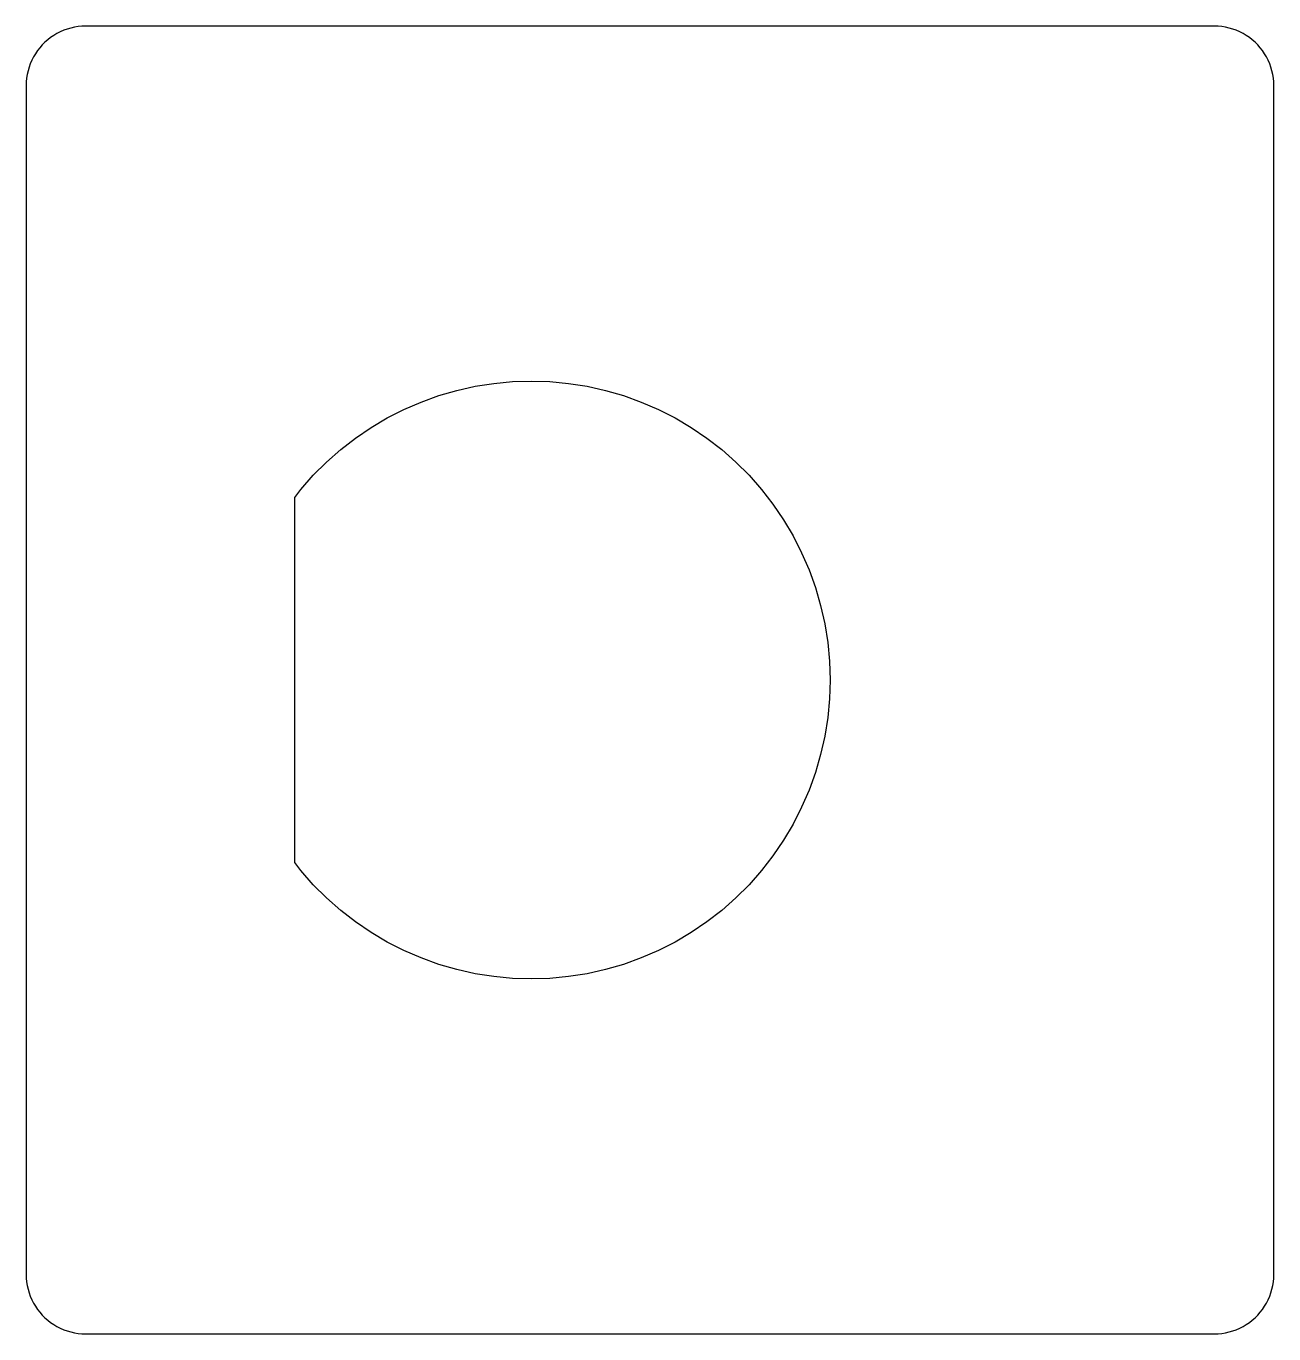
# Model space of a CAD drawing. Header units: metres. Extents: x -8.5 to 12.5, y -11 to 11.
import ezdxf

# ---------------------------------------------------------------- set-up
doc = ezdxf.new("R2010")
doc.units = ezdxf.units.M

msp = doc.modelspace()

# ---------------------------------------------------------------- linework, layer by layer
for p, q in [((-7.5, 11), (-7.56279, 10.998)), ((11.5, 11), (-7.5, 11)), ((11.5628, 10.998), (11.5, 11)), ((-8.08778, 10.809), (-8.13742, 10.7705)), ((-8.03581, 10.8443), (-8.08778, 10.809)), ((-7.98175, 10.8763), (-8.03581, 10.8443)), ((-7.92577, 10.9048), (-7.98175, 10.8763)), ((-7.86812, 10.9298), (-7.92577, 10.9048)), ((-7.80901, 10.951), (-7.86812, 10.9298)), ((-7.74869, 10.9686), (-7.80901, 10.951)), ((-7.68738, 10.9823), (-7.74869, 10.9686)), ((-7.62532, 10.9921), (-7.68738, 10.9823)), ((-7.56279, 10.998), (-7.62532, 10.9921)), ((11.6253, 10.9921), (11.5628, 10.998)), ((11.6874, 10.9823), (11.6253, 10.9921)), ((11.7487, 10.9686), (11.6874, 10.9823)), ((11.809, 10.951), (11.7487, 10.9686)), ((11.8681, 10.9298), (11.809, 10.951)), ((11.9258, 10.9048), (11.8681, 10.9298)), ((11.9818, 10.8763), (11.9258, 10.9048)), ((12.0358, 10.8443), (11.9818, 10.8763)), ((12.0878, 10.809), (12.0358, 10.8443)), ((12.1374, 10.7705), (12.0878, 10.809)), ((-8.30901, 10.5878), (-8.34431, 10.5358)), ((-8.27051, 10.6374), (-8.30901, 10.5878)), ((-8.22896, 10.6845), (-8.27051, 10.6374)), ((-8.18454, 10.729), (-8.22896, 10.6845)), ((-8.13742, 10.7705), (-8.18454, 10.729)), ((12.1845, 10.729), (12.1374, 10.7705)), ((12.229, 10.6845), (12.1845, 10.729)), ((12.2705, 10.6374), (12.229, 10.6845)), ((12.309, 10.5878), (12.2705, 10.6374)), ((12.3443, 10.5358), (12.309, 10.5878)), ((-8.42976, 10.3681), (-8.45105, 10.309)), ((-8.40482, 10.4258), (-8.42976, 10.3681)), ((-8.3763, 10.4818), (-8.40482, 10.4258)), ((-8.34431, 10.5358), (-8.3763, 10.4818)), ((12.3763, 10.4818), (12.3443, 10.5358)), ((12.4048, 10.4258), (12.3763, 10.4818)), ((12.4298, 10.3681), (12.4048, 10.4258)), ((12.451, 10.309), (12.4298, 10.3681)), ((-8.49211, 10.1253), (-8.49802, 10.0628)), ((-8.48228, 10.1874), (-8.49211, 10.1253)), ((-8.46858, 10.2487), (-8.48228, 10.1874)), ((-8.45105, 10.309), (-8.46858, 10.2487)), ((12.4686, 10.2487), (12.451, 10.309)), ((12.4823, 10.1874), (12.4686, 10.2487)), ((12.4921, 10.1253), (12.4823, 10.1874)), ((12.498, 10.0628), (12.4921, 10.1253)), ((-8.49802, 10.0628), (-8.5, 10)), ((-8.5, 10), (-8.5, -10)), ((12.5, 10), (12.498, 10.0628)), ((12.5, -10), (12.5, 10)), ((-1.55435, 4.78381), (-1.2509, 4.87196)), ((-1.2509, 4.87196), (-0.94252, 4.9409)), ((-0.94252, 4.9409), (-0.630417, 4.99033)), ((-0.630417, 4.99033), (-0.315826, 5.02007)), ((-0.315826, 5.02007), (0, 5.03)), ((0, 5.03), (0.315811, 5.02007)), ((0.315811, 5.02007), (0.630402, 4.99033)), ((0.630402, 4.99033), (0.942505, 4.9409)), ((0.942505, 4.9409), (1.25089, 4.87196)), ((1.25089, 4.87196), (1.55434, 4.78381)), ((-2.14166, 4.55127), (-1.85165, 4.67677)), ((-1.85165, 4.67677), (-1.55435, 4.78381)), ((1.55434, 4.78381), (1.85164, 4.67677)), ((1.85164, 4.67677), (2.14165, 4.55127)), ((-2.69521, 4.24696), (-2.42322, 4.40782)), ((-2.42322, 4.40782), (-2.14166, 4.55127)), ((2.14165, 4.55127), (2.4232, 4.40782)), ((2.4232, 4.40782), (2.69519, 4.24696)), ((-2.95656, 4.06935), (-2.69521, 4.24696)), ((2.69519, 4.24696), (2.95654, 4.06935)), ((-3.20624, 3.87567), (-2.95656, 4.06935)), ((2.95654, 4.06935), (3.20622, 3.87567)), ((-3.44327, 3.6667), (-3.20624, 3.87567)), ((3.20622, 3.87567), (3.44325, 3.6667)), ((-3.6667, 3.44325), (-3.44327, 3.6667)), ((3.44325, 3.6667), (3.6667, 3.44327)), ((-3.87567, 3.20622), (-3.6667, 3.44325)), ((3.6667, 3.44327), (3.87567, 3.20624)), ((-3.98, 3.07173), (-3.87567, 3.20622)), ((3.87567, 3.20624), (4.06935, 2.95656)), ((-3.98, -3.07175), (-3.98, 3.07173)), ((4.06935, 2.95656), (4.24696, 2.69521)), ((4.24696, 2.69521), (4.40782, 2.42322)), ((4.40782, 2.42322), (4.55127, 2.14166)), ((4.55127, 2.14166), (4.67677, 1.85165)), ((4.67677, 1.85165), (4.78381, 1.55435)), ((4.78381, 1.55435), (4.87196, 1.2509)), ((4.87196, 1.2509), (4.9409, 0.94252)), ((4.9409, 0.94252), (4.99033, 0.630417)), ((4.99033, 0.630417), (5.02007, 0.315826)), ((5.02007, 0.315826), (5.03, 0)), ((5.03, 0), (5.02007, -0.315811)), ((5.02007, -0.315811), (4.99033, -0.630402)), ((4.99033, -0.630402), (4.9409, -0.942505)), ((4.9409, -0.942505), (4.87196, -1.25089)), ((4.87196, -1.25089), (4.78381, -1.55434)), ((4.78381, -1.55434), (4.67677, -1.85164)), ((4.67677, -1.85164), (4.55127, -2.14165)), ((4.55127, -2.14165), (4.40782, -2.4232)), ((4.40782, -2.4232), (4.24696, -2.69519)), ((4.24696, -2.69519), (4.06935, -2.95654)), ((-3.87567, -3.20624), (-3.98, -3.07175)), ((4.06935, -2.95654), (3.87567, -3.20622)), ((-3.6667, -3.44327), (-3.87567, -3.20624)), ((3.87567, -3.20622), (3.6667, -3.44325)), ((-3.44325, -3.6667), (-3.6667, -3.44327)), ((3.6667, -3.44325), (3.44327, -3.6667)), ((-3.20622, -3.87567), (-3.44325, -3.6667)), ((3.44327, -3.6667), (3.20624, -3.87567)), ((-2.95654, -4.06935), (-3.20622, -3.87567)), ((3.20624, -3.87567), (2.95656, -4.06935)), ((-2.69519, -4.24696), (-2.95654, -4.06935)), ((2.95656, -4.06935), (2.69521, -4.24696)), ((-2.4232, -4.40782), (-2.69519, -4.24696)), ((2.69521, -4.24696), (2.42322, -4.40782)), ((-2.14165, -4.55127), (-2.4232, -4.40782)), ((-1.85164, -4.67677), (-2.14165, -4.55127)), ((2.14166, -4.55127), (1.85165, -4.67677)), ((2.42322, -4.40782), (2.14166, -4.55127)), ((-1.55434, -4.78381), (-1.85164, -4.67677)), ((-1.25089, -4.87196), (-1.55434, -4.78381)), ((1.55435, -4.78381), (1.2509, -4.87196)), ((1.85165, -4.67677), (1.55435, -4.78381)), ((-0.942505, -4.9409), (-1.25089, -4.87196)), ((-0.630402, -4.99033), (-0.942505, -4.9409)), ((-0.315811, -5.02007), (-0.630402, -4.99033)), ((0, -5.03), (-0.315811, -5.02007)), ((0.315826, -5.02007), (0, -5.03)), ((0.630417, -4.99033), (0.315826, -5.02007)), ((0.94252, -4.9409), (0.630417, -4.99033)), ((1.2509, -4.87196), (0.94252, -4.9409)), ((-8.5, -10), (-8.49802, -10.0628)), ((-8.49802, -10.0628), (-8.49211, -10.1253)), ((12.4921, -10.1253), (12.498, -10.0628)), ((12.498, -10.0628), (12.5, -10)), ((-8.49211, -10.1253), (-8.48228, -10.1874)), ((-8.48228, -10.1874), (-8.46858, -10.2487)), ((-8.46858, -10.2487), (-8.45105, -10.309)), ((-8.45105, -10.309), (-8.42976, -10.3681)), ((12.4298, -10.3681), (12.451, -10.309)), ((12.451, -10.309), (12.4686, -10.2487)), ((12.4686, -10.2487), (12.4823, -10.1874)), ((12.4823, -10.1874), (12.4921, -10.1253)), ((-8.42976, -10.3681), (-8.40482, -10.4258)), ((-8.40482, -10.4258), (-8.3763, -10.4818)), ((-8.3763, -10.4818), (-8.34431, -10.5358)), ((-8.34431, -10.5358), (-8.30901, -10.5878)), ((12.309, -10.5878), (12.3443, -10.5358)), ((12.3443, -10.5358), (12.3763, -10.4818)), ((12.3763, -10.4818), (12.4048, -10.4258)), ((12.4048, -10.4258), (12.4298, -10.3681)), ((-8.30901, -10.5878), (-8.27051, -10.6374)), ((-8.27051, -10.6374), (-8.22896, -10.6845)), ((-8.22896, -10.6845), (-8.18454, -10.729)), ((-8.18454, -10.729), (-8.13742, -10.7705)), ((-8.13742, -10.7705), (-8.08778, -10.809)), ((12.0878, -10.809), (12.1374, -10.7705)), ((12.1374, -10.7705), (12.1845, -10.729)), ((12.1845, -10.729), (12.229, -10.6845)), ((12.229, -10.6845), (12.2705, -10.6374)), ((12.2705, -10.6374), (12.309, -10.5878)), ((-8.08778, -10.809), (-8.03581, -10.8443)), ((-8.03581, -10.8443), (-7.98175, -10.8763)), ((-7.98175, -10.8763), (-7.92577, -10.9048)), ((-7.92577, -10.9048), (-7.86812, -10.9298)), ((-7.86812, -10.9298), (-7.80901, -10.951)), ((-7.80901, -10.951), (-7.74869, -10.9686)), ((-7.74869, -10.9686), (-7.68738, -10.9823)), ((-7.68738, -10.9823), (-7.62532, -10.9921)), ((-7.62532, -10.9921), (-7.56279, -10.998)), ((-7.56279, -10.998), (-7.5, -11)), ((-7.5, -11), (11.5, -11)), ((11.5, -11), (11.5628, -10.998)), ((11.5628, -10.998), (11.6253, -10.9921)), ((11.6253, -10.9921), (11.6874, -10.9823)), ((11.6874, -10.9823), (11.7487, -10.9686)), ((11.7487, -10.9686), (11.809, -10.951)), ((11.809, -10.951), (11.8681, -10.9298)), ((11.8681, -10.9298), (11.9258, -10.9048)), ((11.9258, -10.9048), (11.9818, -10.8763)), ((11.9818, -10.8763), (12.0358, -10.8443)), ((12.0358, -10.8443), (12.0878, -10.809))]:
    msp.add_line(p, q)

doc.saveas('drawing.dxf')
